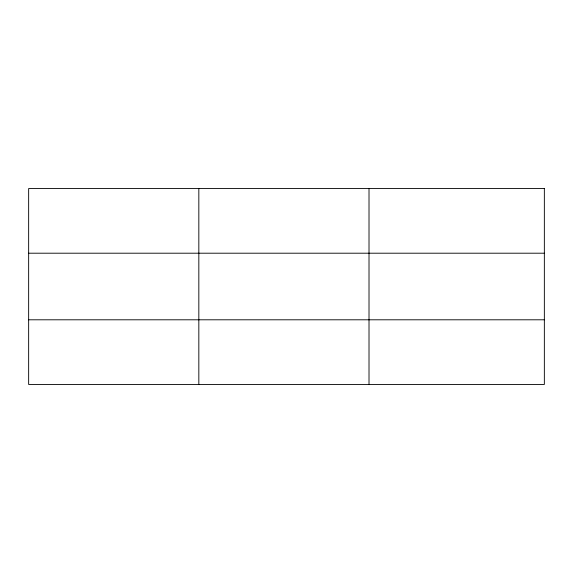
<?xml version="1.0" encoding="UTF-8"?>
<svg xmlns="http://www.w3.org/2000/svg" width="573" height="573" viewBox="0 0 573 573"><rect width="100%" height="100%" fill="white"/><g stroke="black" fill="none" stroke-linecap="round" stroke-linejoin="round"><path stroke-width="0.86" d="M198.831 188.56L198.831 384.44M369.012 188.56L369.012 384.44M28.65 253.202L544.35 253.202M28.65 319.798L544.35 319.798M544.35 188.56L544.35 384.44L28.65 384.44L28.65 188.56L544.35 188.56"/></g></svg>
